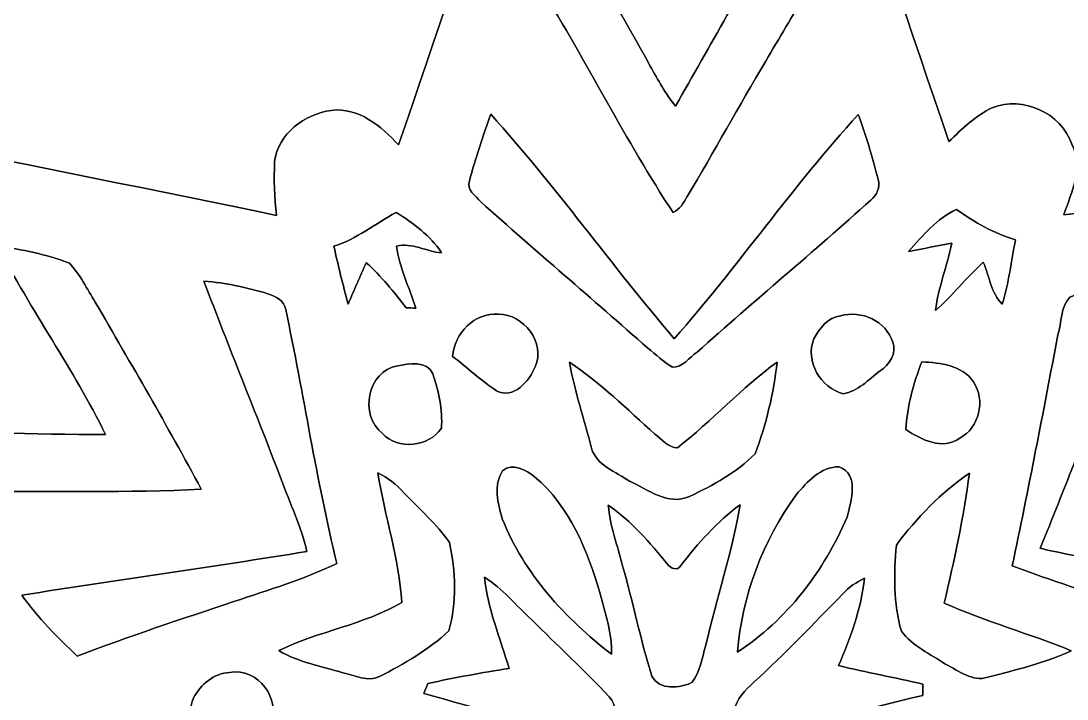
# Model space of a CAD drawing. Header units: centimetres. Extents: x -16.8 to 16.8, y -16.7 to 16.7.
# Drawn here: x -7.5 to 4.41, y 0.12 to 7.84 of the extents above; entities that cross this region are included whole.
import ezdxf

# ---------------------------------------------------------------- set-up
doc = ezdxf.new("R2010")
doc.units = ezdxf.units.CM
doc.header["$MEASUREMENT"] = 0
doc.layers.add('Layer 1', color=7, linetype='Continuous')

msp = doc.modelspace()

# ---------------------------------------------------------------- linework, layer by layer
at = {"layer": 'Layer 1', "color": 7}
for points, knots in [([(-16.77458, 16.66875), (-16.77458, 16.66875), (16.77458, 16.66875), (16.77458, 16.66875), (16.77458, 16.66875), (16.77458, 16.66875), (16.77458, -16.66875), (16.77458, -16.66875), (16.77458, -16.66875), (16.77458, -16.66875), (0.00494, -16.66875), (0.00494, -16.66875), (0.00494, -16.66875), (0.45332, -15.4686), (0.81139, -14.23635), (1.24672, -13.03126), (1.24672, -13.03126), (1.85067, -11.21092), (2.47015, -9.39588), (3.09457, -7.58261), (3.09457, -7.58261), (3.31258, -7.73007), (3.49991, -7.9816), (3.79201, -7.94949), (3.79201, -7.94949), (4.12468, -7.97772), (4.42807, -7.70537), (4.49933, -7.39175), (4.49933, -7.39175), (4.53072, -7.20055), (4.49968, -7.00793), (4.46934, -6.81919), (4.46934, -6.81919), (7.28557, -7.36529), (10.09297, -7.95302), (12.90814, -8.50371), (12.90814, -8.50371), (13.25915, -8.56721), (13.60593, -8.66316), (13.964, -8.68221), (13.964, -8.68221), (13.89662, -8.57603), (13.82324, -8.47372), (13.74069, -8.37918), (13.74069, -8.37918), (11.7034, -6.05367), (9.65376, -3.73874), (7.62388, -1.40688), (7.62388, -1.40688), (7.85213, -1.36031), (8.08179, -1.29046), (8.26347, -1.13665), (8.26347, -1.13665), (8.55874, -0.85584), (8.53828, -0.32914), (8.21302, -0.07761), (8.21302, -0.07761), (8.04192, 0.11148), (7.77699, 0.09948), (7.54662, 0.13758), (7.54662, 0.13758), (8.32273, 1.06539), (9.14435, 1.95474), (9.9374, 2.86844), (9.9374, 2.86844), (11.12273, 4.21146), (12.30947, 5.55343), (13.48422, 6.90633), (13.48422, 6.90633), (13.65603, 7.10177), (13.84371, 7.29121), (13.95024, 7.53286), (13.95024, 7.53286), (11.26384, 7.00087), (8.57991, 6.45478), (5.89351, 5.92279), (5.89351, 5.92279), (5.38586, 5.82507), (4.8828, 5.70054), (4.36986, 5.63174), (4.36986, 5.63174), (4.45982, 5.88962), (4.59211, 6.16691), (4.46193, 6.43678), (4.46193, 6.43678), (4.34022, 6.79556), (3.90454, 6.98641), (3.55671, 6.852), (3.55671, 6.852), (3.36832, 6.75746), (3.21134, 6.61353), (3.06352, 6.46642), (3.06352, 6.46642), (2.18475, 9.03287), (1.33209, 11.60851), (0.45438, 14.17532), (0.45438, 14.17532), (0.29069, 14.65686), (0.14993, 15.14792), (-0.06279, 15.61112), (-0.06279, 15.61112), (-0.32209, 15.01316), (-0.4953, 14.38346), (-0.71755, 13.77209), (-0.71755, 13.77209), (-1.53282, 11.32064), (-2.36538, 8.87483), (-3.19864, 6.42937), (-3.19864, 6.42937), (-3.40113, 6.63998), (-3.64913, 6.86012), (-3.96734, 6.82166), (-3.96734, 6.82166), (-4.26473, 6.78004), (-4.57482, 6.55285), (-4.60939, 6.23817), (-4.60939, 6.23817), (-4.62068, 6.03426), (-4.60869, 5.82965), (-4.58823, 5.62681), (-4.58823, 5.62681), (-7.35894, 6.20077), (-10.13742, 6.73664), (-12.90955, 7.30285), (-12.90955, 7.30285), (-13.30184, 7.38152), (-13.69201, 7.47254), (-14.08818, 7.53004), (-14.08818, 7.53004), (-13.97741, 7.35365), (-13.85006, 7.18749), (-13.71212, 7.03121), (-13.71212, 7.03121), (-12.3257, 5.4543), (-10.93682, 3.87985), (-9.55252, 2.30082), (-9.55252, 2.30082), (-8.9408, 1.58785), (-8.29451, 0.90241), (-7.71596, 0.16192), (-7.71596, 0.16192), (-7.8927, 0.14288), (-8.08143, 0.15381), (-8.23595, 0.04974), (-8.23595, 0.04974), (-8.64658, -0.20355), (-8.68363, -0.87912), (-8.2998, -1.17334), (-8.2998, -1.17334), (-8.12624, -1.30246), (-7.9054, -1.3021), (-7.70008, -1.32927), (-7.70008, -1.32927), (-7.91528, -1.62807), (-8.16998, -1.89477), (-8.41269, -2.17029), (-8.41269, -2.17029), (-9.99102, -3.97792), (-11.57323, -5.78238), (-13.16214, -7.58084), (-13.16214, -7.58084), (-13.47858, -7.94456), (-13.80384, -8.30121), (-14.0903, -8.68962), (-14.0903, -8.68962), (-13.50116, -8.62118), (-12.92472, -8.47796), (-12.34264, -8.36754), (-12.34264, -8.36754), (-9.75254, -7.86095), (-7.1688, -7.32084), (-4.57764, -6.8199), (-4.57764, -6.8199), (-4.60304, -7.02486), (-4.63162, -7.2323), (-4.61398, -7.43938), (-4.61398, -7.43938), (-4.53461, -7.77663), (-4.16101, -7.97736), (-3.83081, -7.95055), (-3.83081, -7.95055), (-3.58211, -7.91457), (-3.38984, -7.74206), (-3.19088, -7.60236), (-3.19088, -7.60236), (-2.17346, -10.62602), (-1.15076, -13.64756), (-0.12665, -16.66875), (-0.12665, -16.66875), (-0.12665, -16.66875), (-16.77458, -16.66875), (-16.77458, -16.66875), (-16.77458, -16.66875), (-16.77458, -16.66875), (-16.77458, 16.66875), (-16.77458, 16.66875)], [0, 0, 0, 0, 0.02, 0.02, 0.02, 0.02, 0.04, 0.04, 0.04, 0.04, 0.06, 0.06, 0.06, 0.06, 0.08, 0.08, 0.08, 0.08, 0.1, 0.1, 0.1, 0.1, 0.12, 0.12, 0.12, 0.12, 0.14, 0.14, 0.14, 0.14, 0.16, 0.16, 0.16, 0.16, 0.18, 0.18, 0.18, 0.18, 0.2, 0.2, 0.2, 0.2, 0.22, 0.22, 0.22, 0.22, 0.24, 0.24, 0.24, 0.24, 0.26, 0.26, 0.26, 0.26, 0.28, 0.28, 0.28, 0.28, 0.3, 0.3, 0.3, 0.3, 0.32, 0.32, 0.32, 0.32, 0.34, 0.34, 0.34, 0.34, 0.36, 0.36, 0.36, 0.36, 0.38, 0.38, 0.38, 0.38, 0.4, 0.4, 0.4, 0.4, 0.42, 0.42, 0.42, 0.42, 0.44, 0.44, 0.44, 0.44, 0.46, 0.46, 0.46, 0.46, 0.48, 0.48, 0.48, 0.48, 0.5, 0.5, 0.5, 0.5, 0.52, 0.52, 0.52, 0.52, 0.54, 0.54, 0.54, 0.54, 0.56, 0.56, 0.56, 0.56, 0.58, 0.58, 0.58, 0.58, 0.6, 0.6, 0.6, 0.6, 0.62, 0.62, 0.62, 0.62, 0.64, 0.64, 0.64, 0.64, 0.66, 0.66, 0.66, 0.66, 0.68, 0.68, 0.68, 0.68, 0.7, 0.7, 0.7, 0.7, 0.72, 0.72, 0.72, 0.72, 0.74, 0.74, 0.74, 0.74, 0.76, 0.76, 0.76, 0.76, 0.78, 0.78, 0.78, 0.78, 0.8, 0.8, 0.8, 0.8, 0.82, 0.82, 0.82, 0.82, 0.84, 0.84, 0.84, 0.84, 0.86, 0.86, 0.86, 0.86, 0.88, 0.88, 0.88, 0.88, 0.9, 0.9, 0.9, 0.9, 0.92, 0.92, 0.92, 0.92, 0.94, 0.94, 0.94, 0.94, 0.96, 0.96, 0.96, 0.96, 1, 1, 1, 1]), ([(-1.34514, 8.94045), (-1.30669, 8.93974), (-1.26788, 8.93868), (-1.22873, 8.93762), (-1.22873, 8.93762), (-0.95497, 8.38659), (-0.62548, 7.86589), (-0.33443, 7.32437), (-0.33443, 7.32437), (-0.2473, 7.16739), (-0.16016, 7.00899), (-0.04727, 6.86823), (-0.04727, 6.86823), (0.34043, 7.55897), (0.73801, 8.24442), (1.11478, 8.94115), (1.11478, 8.94115), (1.13912, 8.9408), (1.1871, 8.94009), (1.21144, 8.93974), (1.21144, 8.93974), (1.29187, 8.68715), (1.4097, 8.4395), (1.41817, 8.16963), (1.41817, 8.16963), (1.29928, 7.89305), (1.12642, 7.64399), (0.97931, 7.38187), (0.97931, 7.38187), (0.67486, 6.87211), (0.38911, 6.35106), (0.08643, 5.83953), (0.08643, 5.83953), (0.0448, 5.77039), (0.00106, 5.69419), (-0.07479, 5.6575), (-0.07479, 5.6575), (-0.61595, 6.48088), (-1.0541, 7.36812), (-1.57551, 8.20491), (-1.57551, 8.20491), (-1.48731, 8.44621), (-1.40723, 8.69068), (-1.34514, 8.94045)], [0, 0, 0, 0, 0.08333333, 0.08333333, 0.08333333, 0.08333333, 0.16666667, 0.16666667, 0.16666667, 0.16666667, 0.25, 0.25, 0.25, 0.25, 0.33333333, 0.33333333, 0.33333333, 0.33333333, 0.41666667, 0.41666667, 0.41666667, 0.41666667, 0.5, 0.5, 0.5, 0.5, 0.58333333, 0.58333333, 0.58333333, 0.58333333, 0.66666667, 0.66666667, 0.66666667, 0.66666667, 0.75, 0.75, 0.75, 0.75, 0.83333333, 0.83333333, 0.83333333, 0.83333333, 1, 1, 1, 1]), ([(-2.15018, 6.77686), (-1.41393, 5.95948), (-0.77505, 5.05989), (-0.06209, 4.2224), (-0.06209, 4.2224), (0.66358, 5.04966), (1.29011, 5.95983), (2.032, 6.77369), (2.032, 6.77369), (2.12372, 6.53344), (2.19322, 6.28438), (2.25707, 6.03532), (2.25707, 6.03532), (2.28776, 5.94607), (2.24084, 5.85788), (2.17311, 5.80073), (2.17311, 5.80073), (1.52506, 5.21229), (0.84843, 4.65596), (0.19826, 4.06964), (0.19826, 4.06964), (0.1076, 4.01426), (0.03493, 3.89326), (-0.0822, 3.90137), (-0.0822, 3.90137), (-0.18591, 3.95887), (-0.27164, 4.04354), (-0.36371, 4.11586), (-0.36371, 4.11586), (-0.99201, 4.67677), (-1.63795, 5.21794), (-2.26378, 5.78167), (-2.26378, 5.78167), (-2.32234, 5.84764), (-2.4324, 5.91714), (-2.39113, 6.01909), (-2.39113, 6.01909), (-2.32728, 6.27627), (-2.23767, 6.52674), (-2.15018, 6.77686)], [0, 0, 0, 0, 0.09090909, 0.09090909, 0.09090909, 0.09090909, 0.18181818, 0.18181818, 0.18181818, 0.18181818, 0.27272727, 0.27272727, 0.27272727, 0.27272727, 0.36363636, 0.36363636, 0.36363636, 0.36363636, 0.45454545, 0.45454545, 0.45454545, 0.45454545, 0.54545455, 0.54545455, 0.54545455, 0.54545455, 0.63636364, 0.63636364, 0.63636364, 0.63636364, 0.72727273, 0.72727273, 0.72727273, 0.72727273, 0.81818182, 0.81818182, 0.81818182, 0.81818182, 1, 1, 1, 1]), ([(-3.93559, 5.27685), (-3.67348, 5.35552), (-3.46463, 5.53473), (-3.22686, 5.66067), (-3.22686, 5.66067), (-3.03071, 5.53932), (-2.83951, 5.39574), (-2.70898, 5.20171), (-2.70898, 5.20171), (-2.88078, 5.21229), (-3.05012, 5.32201), (-3.22121, 5.27544), (-3.22121, 5.27544), (-3.18911, 5.02991), (-3.07693, 4.80554), (-3.0032, 4.57129), (-3.0032, 4.57129), (-3.03071, 4.57271), (-3.08575, 4.57482), (-3.11326, 4.57623), (-3.11326, 4.57623), (-3.25438, 4.75509), (-3.39584, 4.93607), (-3.56729, 5.08776), (-3.56729, 5.08776), (-3.63749, 4.93183), (-3.70523, 4.7752), (-3.77331, 4.61821), (-3.77331, 4.61821), (-3.83223, 4.83694), (-3.8862, 5.05636), (-3.93559, 5.27685)], [0, 0, 0, 0, 0.11111111, 0.11111111, 0.11111111, 0.11111111, 0.22222222, 0.22222222, 0.22222222, 0.22222222, 0.33333333, 0.33333333, 0.33333333, 0.33333333, 0.44444444, 0.44444444, 0.44444444, 0.44444444, 0.55555556, 0.55555556, 0.55555556, 0.55555556, 0.66666667, 0.66666667, 0.66666667, 0.66666667, 0.77777778, 0.77777778, 0.77777778, 0.77777778, 1, 1, 1, 1]), ([(2.60244, 5.21723), (2.76613, 5.39186), (2.92664, 5.59435), (3.14995, 5.69348), (3.14995, 5.69348), (3.35633, 5.54637), (3.57681, 5.42078), (3.82199, 5.34917), (3.82199, 5.34917), (3.76908, 5.10611), (3.74685, 4.85528), (3.67101, 4.61751), (3.67101, 4.61751), (3.54118, 4.74098), (3.52496, 4.9343), (3.4544, 5.09235), (3.4544, 5.09235), (3.26002, 4.92266), (3.10586, 4.71205), (2.90936, 4.54448), (2.90936, 4.54448), (2.94322, 4.80624), (3.04341, 5.05319), (3.09739, 5.31072), (3.09739, 5.31072), (2.93264, 5.27861), (2.76719, 5.24686), (2.60244, 5.21723)], [0, 0, 0, 0, 0.125, 0.125, 0.125, 0.125, 0.25, 0.25, 0.25, 0.25, 0.375, 0.375, 0.375, 0.375, 0.5, 0.5, 0.5, 0.5, 0.625, 0.625, 0.625, 0.625, 0.75, 0.75, 0.75, 0.75, 1, 1, 1, 1]), ([(-7.76252, 5.27897), (-7.48524, 5.24051), (-7.20901, 5.18125), (-6.94549, 5.08459), (-6.94549, 5.08459), (-6.82484, 4.953), (-6.74264, 4.79037), (-6.64986, 4.63832), (-6.64986, 4.63832), (-6.24134, 3.93312), (-5.82895, 3.22968), (-5.44442, 2.51107), (-5.44442, 2.51107), (-6.2805, 2.46592), (-7.11835, 2.49484), (-7.95549, 2.4825), (-7.95549, 2.4825), (-8.13506, 2.50225), (-8.35695, 2.43346), (-8.503, 2.57351), (-8.503, 2.57351), (-8.68645, 2.73932), (-8.83885, 2.93617), (-8.99442, 3.12737), (-8.99442, 3.12737), (-8.17492, 3.18876), (-7.35365, 3.12737), (-6.5338, 3.13408), (-6.5338, 3.13408), (-6.89822, 3.87385), (-7.38188, 4.54836), (-7.76252, 5.27897)], [0, 0, 0, 0, 0.11111111, 0.11111111, 0.11111111, 0.11111111, 0.22222222, 0.22222222, 0.22222222, 0.22222222, 0.33333333, 0.33333333, 0.33333333, 0.33333333, 0.44444444, 0.44444444, 0.44444444, 0.44444444, 0.55555556, 0.55555556, 0.55555556, 0.55555556, 0.66666667, 0.66666667, 0.66666667, 0.66666667, 0.77777778, 0.77777778, 0.77777778, 0.77777778, 1, 1, 1, 1]), ([(4.43794, 4.69759), (4.71417, 4.78931), (5.00062, 4.85175), (5.2892, 4.89409), (5.2892, 4.89409), (5.19747, 4.55224), (5.04402, 4.23157), (4.91737, 3.90208), (4.91737, 3.90208), (4.64502, 3.21451), (4.38115, 2.52377), (4.1021, 1.83903), (4.1021, 1.83903), (5.18089, 1.58044), (6.30202, 1.54164), (7.37835, 1.27282), (7.37835, 1.27282), (7.20831, 1.08726), (7.03897, 0.90064), (6.85377, 0.7299), (6.85377, 0.7299), (6.74511, 0.61348), (6.56625, 0.67698), (6.43467, 0.71649), (6.43467, 0.71649), (5.56048, 1.04951), (4.66231, 1.31586), (3.78425, 1.63795), (3.78425, 1.63795), (3.96734, 2.51178), (4.13808, 3.38808), (4.30177, 4.26579), (4.30177, 4.26579), (4.34869, 4.40549), (4.33035, 4.5847), (4.43794, 4.69759)], [0, 0, 0, 0, 0.1, 0.1, 0.1, 0.1, 0.2, 0.2, 0.2, 0.2, 0.3, 0.3, 0.3, 0.3, 0.4, 0.4, 0.4, 0.4, 0.5, 0.5, 0.5, 0.5, 0.6, 0.6, 0.6, 0.6, 0.7, 0.7, 0.7, 0.7, 0.8, 0.8, 0.8, 0.8, 1, 1, 1, 1]), ([(-5.41373, 4.87927), (-5.16678, 4.85704), (-4.9216, 4.80836), (-4.68524, 4.73357), (-4.68524, 4.73357), (-4.59705, 4.70641), (-4.49862, 4.65631), (-4.4831, 4.55471), (-4.4831, 4.55471), (-4.27884, 3.5941), (-4.13456, 2.62008), (-3.90243, 1.66582), (-3.90243, 1.66582), (-4.27743, 1.48202), (-4.6796, 1.36737), (-5.07294, 1.23155), (-5.07294, 1.23155), (-5.67055, 1.03505), (-6.2671, 0.83538), (-6.85588, 0.61242), (-6.85588, 0.61242), (-7.08378, 0.82585), (-7.30462, 1.04916), (-7.48489, 1.30563), (-7.48489, 1.30563), (-6.40503, 1.47567), (-5.32236, 1.62736), (-4.24321, 1.80199), (-4.24321, 1.80199), (-4.30636, 2.08739), (-4.43618, 2.35126), (-4.53637, 2.62467), (-4.53637, 2.62467), (-4.82071, 3.37926), (-5.13186, 4.12362), (-5.41373, 4.87927)], [0, 0, 0, 0, 0.1, 0.1, 0.1, 0.1, 0.2, 0.2, 0.2, 0.2, 0.3, 0.3, 0.3, 0.3, 0.4, 0.4, 0.4, 0.4, 0.5, 0.5, 0.5, 0.5, 0.6, 0.6, 0.6, 0.6, 0.7, 0.7, 0.7, 0.7, 0.8, 0.8, 0.8, 0.8, 1, 1, 1, 1]), ([(-2.58516, 4.02237), (-2.56152, 4.28449), (-2.33609, 4.52402), (-2.06199, 4.50144), (-2.06199, 4.50144), (-1.77729, 4.50674), (-1.52083, 4.17759), (-1.64536, 3.90419), (-1.64536, 3.90419), (-1.70533, 3.74509), (-1.89794, 3.52531), (-2.08386, 3.63149), (-2.08386, 3.63149), (-2.26166, 3.74685), (-2.41618, 3.89467), (-2.58516, 4.02237)], [0, 0, 0, 0, 0.2, 0.2, 0.2, 0.2, 0.4, 0.4, 0.4, 0.4, 0.6, 0.6, 0.6, 0.6, 1, 1, 1, 1]), ([(1.83127, 4.48345), (2.06798, 4.55189), (2.34844, 4.42348), (2.42429, 4.18465), (2.42429, 4.18465), (2.47615, 4.05871), (2.38407, 3.92359), (2.28, 3.85763), (2.28, 3.85763), (2.15089, 3.76096), (2.02459, 3.62091), (1.85914, 3.59692), (1.85914, 3.59692), (1.60796, 3.66254), (1.41852, 3.97157), (1.52753, 4.22063), (1.52753, 4.22063), (1.5875, 4.34128), (1.68804, 4.46758), (1.83127, 4.48345)], [0, 0, 0, 0, 0.16666667, 0.16666667, 0.16666667, 0.16666667, 0.33333333, 0.33333333, 0.33333333, 0.33333333, 0.5, 0.5, 0.5, 0.5, 0.66666667, 0.66666667, 0.66666667, 0.66666667, 1, 1, 1, 1]), ([(-3.21239, 3.91548), (-3.08963, 3.93735), (-2.87338, 3.97792), (-2.80988, 3.82446), (-2.80988, 3.82446), (-2.74108, 3.62726), (-2.69628, 3.41383), (-2.7111, 3.20428), (-2.7111, 3.20428), (-2.85291, 2.99544), (-3.20746, 2.94852), (-3.38102, 3.14537), (-3.38102, 3.14537), (-3.65266, 3.35703), (-3.55353, 3.85022), (-3.21239, 3.91548)], [0, 0, 0, 0, 0.2, 0.2, 0.2, 0.2, 0.4, 0.4, 0.4, 0.4, 0.6, 0.6, 0.6, 0.6, 1, 1, 1, 1]), ([(-1.25554, 3.95534), (-0.89994, 3.72181), (-0.59972, 3.41842), (-0.28222, 3.13796), (-0.28222, 3.13796), (-0.20391, 3.07975), (-0.13264, 2.98344), (-0.02505, 2.98203), (-0.02505, 2.98203), (0.36548, 3.29177), (0.70697, 3.66113), (1.10808, 3.95817), (1.10808, 3.95817), (1.07068, 3.60186), (0.98354, 3.24838), (0.8569, 2.9143), (0.8569, 2.9143), (0.65123, 2.70051), (0.37782, 2.55658), (0.11148, 2.42782), (0.11148, 2.42782), (-0.13194, 2.32022), (-0.36019, 2.50472), (-0.57079, 2.60385), (-0.57079, 2.60385), (-0.7239, 2.70863), (-0.94686, 2.77918), (-1.0033, 2.97744), (-1.0033, 2.97744), (-1.08761, 3.30341), (-1.19204, 3.62444), (-1.25554, 3.95534)], [0, 0, 0, 0, 0.11111111, 0.11111111, 0.11111111, 0.11111111, 0.22222222, 0.22222222, 0.22222222, 0.22222222, 0.33333333, 0.33333333, 0.33333333, 0.33333333, 0.44444444, 0.44444444, 0.44444444, 0.44444444, 0.55555556, 0.55555556, 0.55555556, 0.55555556, 0.66666667, 0.66666667, 0.66666667, 0.66666667, 0.77777778, 0.77777778, 0.77777778, 0.77777778, 1, 1, 1, 1]), ([(2.7559, 3.96028), (2.96686, 3.94864), (3.21134, 3.92289), (3.34398, 3.73204), (3.34398, 3.73204), (3.48086, 3.5239), (3.41101, 3.20816), (3.18558, 3.0928), (3.18558, 3.0928), (2.98697, 2.95063), (2.75167, 3.07411), (2.5714, 3.18946), (2.5714, 3.18946), (2.5908, 3.4544), (2.65748, 3.71404), (2.7559, 3.96028)], [0, 0, 0, 0, 0.2, 0.2, 0.2, 0.2, 0.4, 0.4, 0.4, 0.4, 0.6, 0.6, 0.6, 0.6, 1, 1, 1, 1]), ([(-2.01507, 2.72168), (-1.90218, 2.81552), (-1.74696, 2.72838), (-1.65135, 2.65148), (-1.65135, 2.65148), (-1.24919, 2.31493), (-1.0474, 1.81081), (-0.90523, 1.3208), (-0.90523, 1.3208), (-0.84843, 1.09538), (-0.76623, 0.86924), (-0.77505, 0.63288), (-0.77505, 0.63288), (-1.30316, 1.03787), (-1.76989, 1.55046), (-2.01965, 2.17487), (-2.01965, 2.17487), (-2.06763, 2.34879), (-2.12372, 2.55834), (-2.01507, 2.72168)], [0, 0, 0, 0, 0.16666667, 0.16666667, 0.16666667, 0.16666667, 0.33333333, 0.33333333, 0.33333333, 0.33333333, 0.5, 0.5, 0.5, 0.5, 0.66666667, 0.66666667, 0.66666667, 0.66666667, 1, 1, 1, 1]), ([(1.32609, 2.44792), (1.45027, 2.59468), (1.60514, 2.76648), (1.81257, 2.76613), (1.81257, 2.76613), (2.04682, 2.68464), (1.95192, 2.37843), (1.90394, 2.19146), (1.90394, 2.19146), (1.6443, 1.57868), (1.21532, 1.02306), (0.65617, 0.65617), (0.65617, 0.65617), (0.71049, 1.29999), (0.94615, 1.92617), (1.32609, 2.44792)], [0, 0, 0, 0, 0.2, 0.2, 0.2, 0.2, 0.4, 0.4, 0.4, 0.4, 0.6, 0.6, 0.6, 0.6, 1, 1, 1, 1]), ([(-3.43429, 2.69558), (-3.31999, 2.64336), (-3.22086, 2.56469), (-3.13796, 2.47086), (-3.13796, 2.47086), (-2.96545, 2.28177), (-2.76366, 2.11737), (-2.62043, 1.90324), (-2.62043, 1.90324), (-2.54494, 1.57515), (-2.53718, 1.22273), (-2.62749, 0.89853), (-2.62749, 0.89853), (-2.85679, 0.68509), (-3.13514, 0.52035), (-3.41665, 0.381), (-3.41665, 0.381), (-3.55141, 0.31327), (-3.70064, 0.39405), (-3.83328, 0.42192), (-3.83328, 0.42192), (-4.07776, 0.49989), (-4.33952, 0.5394), (-4.56142, 0.67522), (-4.56142, 0.67522), (-4.11092, 0.89641), (-3.59692, 0.96696), (-3.16301, 1.22237), (-3.16301, 1.22237), (-3.19652, 1.72085), (-3.35315, 2.2031), (-3.43429, 2.69558)], [0, 0, 0, 0, 0.11111111, 0.11111111, 0.11111111, 0.11111111, 0.22222222, 0.22222222, 0.22222222, 0.22222222, 0.33333333, 0.33333333, 0.33333333, 0.33333333, 0.44444444, 0.44444444, 0.44444444, 0.44444444, 0.55555556, 0.55555556, 0.55555556, 0.55555556, 0.66666667, 0.66666667, 0.66666667, 0.66666667, 0.77777778, 0.77777778, 0.77777778, 0.77777778, 1, 1, 1, 1]), ([(2.46662, 1.87537), (2.69699, 2.18475), (2.97462, 2.47403), (3.29565, 2.6924), (3.29565, 2.6924), (3.23462, 2.19393), (3.12244, 1.70321), (3.0099, 1.21426), (3.0099, 1.21426), (3.48015, 1.00401), (3.97933, 0.86889), (4.45523, 0.67275), (4.45523, 0.67275), (4.15361, 0.53164), (3.82552, 0.45755), (3.50555, 0.37112), (3.50555, 0.37112), (3.33057, 0.31679), (3.17394, 0.44521), (3.02613, 0.51929), (3.02613, 0.51929), (2.85468, 0.63641), (2.64936, 0.72566), (2.52201, 0.89464), (2.52201, 0.89464), (2.43029, 1.21003), (2.43487, 1.55187), (2.46662, 1.87537)], [0, 0, 0, 0, 0.125, 0.125, 0.125, 0.125, 0.25, 0.25, 0.25, 0.25, 0.375, 0.375, 0.375, 0.375, 0.5, 0.5, 0.5, 0.5, 0.625, 0.625, 0.625, 0.625, 0.75, 0.75, 0.75, 0.75, 1, 1, 1, 1]), ([(-0.81245, 2.32939), (-0.54998, 2.14665), (-0.33831, 1.90571), (-0.1397, 1.6577), (-0.1397, 1.6577), (-0.10442, 1.61114), (-0.02046, 1.57409), (0.01235, 1.64359), (0.01235, 1.64359), (0.2092, 1.89936), (0.42721, 2.14066), (0.68721, 2.33398), (0.68721, 2.33398), (0.59514, 1.78964), (0.41945, 1.264), (0.29492, 0.72672), (0.29492, 0.72672), (0.25118, 0.58808), (0.23248, 0.43392), (0.14358, 0.31503), (0.14358, 0.31503), (-0.00035, 0.24306), (-0.22966, 0.22119), (-0.31679, 0.38418), (-0.31679, 0.38418), (-0.44556, 0.79798), (-0.53058, 1.22414), (-0.65088, 1.64042), (-0.65088, 1.64042), (-0.70732, 1.86972), (-0.7941, 2.09268), (-0.81245, 2.32939)], [0, 0, 0, 0, 0.11111111, 0.11111111, 0.11111111, 0.11111111, 0.22222222, 0.22222222, 0.22222222, 0.22222222, 0.33333333, 0.33333333, 0.33333333, 0.33333333, 0.44444444, 0.44444444, 0.44444444, 0.44444444, 0.55555556, 0.55555556, 0.55555556, 0.55555556, 0.66666667, 0.66666667, 0.66666667, 0.66666667, 0.77777778, 0.77777778, 0.77777778, 0.77777778, 1, 1, 1, 1]), ([(-2.22074, 1.50848), (-2.01577, 1.38148), (-1.86549, 1.18816), (-1.68663, 1.02976), (-1.68663, 1.02976), (-1.39488, 0.73343), (-1.08479, 0.45438), (-0.80363, 0.14817), (-0.80363, 0.14817), (-0.6096, -0.03916), (-0.88547, -0.3997), (-1.12254, -0.31221), (-1.12254, -0.31221), (-1.71591, -0.13441), (-2.31669, 0.01729), (-2.91218, 0.18733), (-2.91218, 0.18733), (-2.89736, 0.22507), (-2.88255, 0.26247), (-2.86773, 0.29951), (-2.86773, 0.29951), (-2.56152, 0.36936), (-2.25143, 0.42086), (-1.94169, 0.47272), (-1.94169, 0.47272), (-2.04153, 0.81633), (-2.18511, 1.14864), (-2.22074, 1.50848)], [0, 0, 0, 0, 0.125, 0.125, 0.125, 0.125, 0.25, 0.25, 0.25, 0.25, 0.375, 0.375, 0.375, 0.375, 0.5, 0.5, 0.5, 0.5, 0.625, 0.625, 0.625, 0.625, 0.75, 0.75, 0.75, 0.75, 1, 1, 1, 1]), ([(1.85561, 1.32045), (1.92334, 1.39876), (2.01189, 1.45309), (2.10432, 1.49754), (2.10432, 1.49754), (2.06199, 1.15217), (1.94592, 0.82127), (1.80622, 0.50412), (1.80622, 0.50412), (2.12443, 0.4258), (2.44792, 0.36971), (2.76719, 0.29316), (2.76719, 0.29316), (2.76719, 0.25047), (2.76754, 0.20743), (2.76754, 0.16404), (2.76754, 0.16404), (2.11384, 0.01588), (1.47179, -0.17851), (0.82444, -0.35172), (0.82444, -0.35172), (0.75494, -0.24271), (0.64029, -0.15064), (0.61913, -0.01764), (0.61913, -0.01764), (0.63676, 0.12241), (0.75001, 0.22543), (0.84667, 0.31785), (0.84667, 0.31785), (1.19768, 0.63676), (1.52435, 0.98108), (1.85561, 1.32045)], [0, 0, 0, 0, 0.11111111, 0.11111111, 0.11111111, 0.11111111, 0.22222222, 0.22222222, 0.22222222, 0.22222222, 0.33333333, 0.33333333, 0.33333333, 0.33333333, 0.44444444, 0.44444444, 0.44444444, 0.44444444, 0.55555556, 0.55555556, 0.55555556, 0.55555556, 0.66666667, 0.66666667, 0.66666667, 0.66666667, 0.77777778, 0.77777778, 0.77777778, 0.77777778, 1, 1, 1, 1]), ([(-5.12128, 0.42616), (-4.79919, 0.4826), (-4.52296, 0.12065), (-4.66619, -0.16792), (-4.66619, -0.16792), (-4.81224, -0.32561), (-5.04402, -0.3743), (-5.24369, -0.43074), (-5.24369, -0.43074), (-5.49804, -0.41487), (-5.62575, -0.07902), (-5.53403, 0.13617), (-5.53403, 0.13617), (-5.44795, 0.2861), (-5.30225, 0.4191), (-5.12128, 0.42616)], [0, 0, 0, 0, 0.2, 0.2, 0.2, 0.2, 0.4, 0.4, 0.4, 0.4, 0.6, 0.6, 0.6, 0.6, 1, 1, 1, 1])]:
    msp.add_open_spline(points, degree=3, knots=knots, dxfattribs=at)
at = {"layer": 'Layer 1', "color": 253}
for points, knots in [([(-0.06279, 15.61112), (0.14993, 15.14792), (0.29069, 14.65686), (0.45438, 14.17532), (0.45438, 14.17532), (1.33209, 11.60851), (2.18475, 9.03287), (3.06352, 6.46642), (3.06352, 6.46642), (3.21134, 6.61353), (3.36832, 6.75746), (3.55671, 6.852), (3.55671, 6.852), (3.90454, 6.98641), (4.34022, 6.79556), (4.46193, 6.43678), (4.46193, 6.43678), (4.59211, 6.16691), (4.45982, 5.88962), (4.36986, 5.63174), (4.36986, 5.63174), (4.8828, 5.70054), (5.38586, 5.82507), (5.89351, 5.92279), (5.89351, 5.92279), (8.57991, 6.45478), (11.26384, 7.00087), (13.95024, 7.53286), (13.95024, 7.53286), (13.84371, 7.29121), (13.65603, 7.10177), (13.48422, 6.90633), (13.48422, 6.90633), (12.30947, 5.55343), (11.12273, 4.21146), (9.9374, 2.86844), (9.9374, 2.86844), (9.14435, 1.95474), (8.32273, 1.06539), (7.54662, 0.13758), (7.54662, 0.13758), (7.77699, 0.09948), (8.04192, 0.11148), (8.21302, -0.07761), (8.21302, -0.07761), (8.53828, -0.32914), (8.55874, -0.85584), (8.26347, -1.13665), (8.26347, -1.13665), (8.08179, -1.29046), (7.85213, -1.36031), (7.62388, -1.40688), (7.62388, -1.40688), (9.65376, -3.73874), (11.7034, -6.05367), (13.74069, -8.37918), (13.74069, -8.37918), (13.82324, -8.47372), (13.89662, -8.57603), (13.964, -8.68221), (13.964, -8.68221), (13.60593, -8.66316), (13.25915, -8.56721), (12.90814, -8.50371), (12.90814, -8.50371), (10.09297, -7.95302), (7.28557, -7.36529), (4.46934, -6.81919), (4.46934, -6.81919), (4.49968, -7.00793), (4.53072, -7.20055), (4.49933, -7.39175), (4.49933, -7.39175), (4.42807, -7.70537), (4.12468, -7.97772), (3.79201, -7.94949), (3.79201, -7.94949), (3.49991, -7.9816), (3.31258, -7.73007), (3.09457, -7.58261), (3.09457, -7.58261), (2.47015, -9.39588), (1.85067, -11.21092), (1.24672, -13.03126), (1.24672, -13.03126), (0.81139, -14.23635), (0.45332, -15.4686), (0.00494, -16.66875), (0.00494, -16.66875), (0.00494, -16.66875), (-0.12665, -16.66875), (-0.12665, -16.66875), (-0.12665, -16.66875), (-1.15076, -13.64756), (-2.17346, -10.62602), (-3.19088, -7.60236), (-3.19088, -7.60236), (-3.38984, -7.74206), (-3.58211, -7.91457), (-3.83081, -7.95055), (-3.83081, -7.95055), (-4.16101, -7.97736), (-4.53461, -7.77663), (-4.61398, -7.43938), (-4.61398, -7.43938), (-4.63162, -7.2323), (-4.60304, -7.02486), (-4.57764, -6.8199), (-4.57764, -6.8199), (-7.1688, -7.32084), (-9.75254, -7.86095), (-12.34264, -8.36754), (-12.34264, -8.36754), (-12.92472, -8.47796), (-13.50116, -8.62118), (-14.0903, -8.68962), (-14.0903, -8.68962), (-13.80384, -8.30121), (-13.47858, -7.94456), (-13.16214, -7.58084), (-13.16214, -7.58084), (-11.57323, -5.78238), (-9.99102, -3.97792), (-8.41269, -2.17029), (-8.41269, -2.17029), (-8.16998, -1.89477), (-7.91528, -1.62807), (-7.70008, -1.32927), (-7.70008, -1.32927), (-7.9054, -1.3021), (-8.12624, -1.30246), (-8.2998, -1.17334), (-8.2998, -1.17334), (-8.68363, -0.87912), (-8.64658, -0.20355), (-8.23595, 0.04974), (-8.23595, 0.04974), (-8.08143, 0.15381), (-7.8927, 0.14288), (-7.71596, 0.16192), (-7.71596, 0.16192), (-8.29451, 0.90241), (-8.9408, 1.58785), (-9.55252, 2.30082), (-9.55252, 2.30082), (-10.93682, 3.87985), (-12.3257, 5.4543), (-13.71212, 7.03121), (-13.71212, 7.03121), (-13.85006, 7.18749), (-13.97741, 7.35365), (-14.08818, 7.53004), (-14.08818, 7.53004), (-13.69201, 7.47254), (-13.30184, 7.38152), (-12.90955, 7.30285), (-12.90955, 7.30285), (-10.13742, 6.73664), (-7.35894, 6.20077), (-4.58823, 5.62681), (-4.58823, 5.62681), (-4.60869, 5.82965), (-4.62068, 6.03426), (-4.60939, 6.23817), (-4.60939, 6.23817), (-4.57482, 6.55285), (-4.26473, 6.78004), (-3.96734, 6.82166), (-3.96734, 6.82166), (-3.64913, 6.86012), (-3.40113, 6.63998), (-3.19864, 6.42937), (-3.19864, 6.42937), (-2.36538, 8.87483), (-1.53282, 11.32064), (-0.71755, 13.77209), (-0.71755, 13.77209), (-0.4953, 14.38346), (-0.32209, 15.01316), (-0.06279, 15.61112), (-0.06279, 15.61112), (-0.06279, 15.61112), (-0.06279, 15.61112), (-0.06279, 15.61112)], [0, 0, 0, 0, 0.0212766, 0.0212766, 0.0212766, 0.0212766, 0.04255319, 0.04255319, 0.04255319, 0.04255319, 0.06382979, 0.06382979, 0.06382979, 0.06382979, 0.08510638, 0.08510638, 0.08510638, 0.08510638, 0.10638298, 0.10638298, 0.10638298, 0.10638298, 0.12765957, 0.12765957, 0.12765957, 0.12765957, 0.14893617, 0.14893617, 0.14893617, 0.14893617, 0.17021277, 0.17021277, 0.17021277, 0.17021277, 0.19148936, 0.19148936, 0.19148936, 0.19148936, 0.21276596, 0.21276596, 0.21276596, 0.21276596, 0.23404255, 0.23404255, 0.23404255, 0.23404255, 0.25531915, 0.25531915, 0.25531915, 0.25531915, 0.27659574, 0.27659574, 0.27659574, 0.27659574, 0.29787234, 0.29787234, 0.29787234, 0.29787234, 0.31914894, 0.31914894, 0.31914894, 0.31914894, 0.34042553, 0.34042553, 0.34042553, 0.34042553, 0.36170213, 0.36170213, 0.36170213, 0.36170213, 0.38297872, 0.38297872, 0.38297872, 0.38297872, 0.40425532, 0.40425532, 0.40425532, 0.40425532, 0.42553191, 0.42553191, 0.42553191, 0.42553191, 0.44680851, 0.44680851, 0.44680851, 0.44680851, 0.46808511, 0.46808511, 0.46808511, 0.46808511, 0.4893617, 0.4893617, 0.4893617, 0.4893617, 0.5106383, 0.5106383, 0.5106383, 0.5106383, 0.53191489, 0.53191489, 0.53191489, 0.53191489, 0.55319149, 0.55319149, 0.55319149, 0.55319149, 0.57446809, 0.57446809, 0.57446809, 0.57446809, 0.59574468, 0.59574468, 0.59574468, 0.59574468, 0.61702128, 0.61702128, 0.61702128, 0.61702128, 0.63829787, 0.63829787, 0.63829787, 0.63829787, 0.65957447, 0.65957447, 0.65957447, 0.65957447, 0.68085106, 0.68085106, 0.68085106, 0.68085106, 0.70212766, 0.70212766, 0.70212766, 0.70212766, 0.72340426, 0.72340426, 0.72340426, 0.72340426, 0.74468085, 0.74468085, 0.74468085, 0.74468085, 0.76595745, 0.76595745, 0.76595745, 0.76595745, 0.78723404, 0.78723404, 0.78723404, 0.78723404, 0.80851064, 0.80851064, 0.80851064, 0.80851064, 0.82978723, 0.82978723, 0.82978723, 0.82978723, 0.85106383, 0.85106383, 0.85106383, 0.85106383, 0.87234043, 0.87234043, 0.87234043, 0.87234043, 0.89361702, 0.89361702, 0.89361702, 0.89361702, 0.91489362, 0.91489362, 0.91489362, 0.91489362, 0.93617021, 0.93617021, 0.93617021, 0.93617021, 0.95744681, 0.95744681, 0.95744681, 0.95744681, 1, 1, 1, 1]), ([(-1.34514, 8.94045), (-1.40723, 8.69068), (-1.48731, 8.44621), (-1.57551, 8.20491), (-1.57551, 8.20491), (-1.0541, 7.36812), (-0.61595, 6.48088), (-0.07479, 5.6575), (-0.07479, 5.6575), (0.00106, 5.69419), (0.0448, 5.77039), (0.08643, 5.83953), (0.08643, 5.83953), (0.38911, 6.35106), (0.67486, 6.87211), (0.97931, 7.38187), (0.97931, 7.38187), (1.12642, 7.64399), (1.29928, 7.89305), (1.41817, 8.16963), (1.41817, 8.16963), (1.4097, 8.4395), (1.29187, 8.68715), (1.21144, 8.93974), (1.21144, 8.93974), (1.1871, 8.94009), (1.13912, 8.9408), (1.11478, 8.94115), (1.11478, 8.94115), (0.73801, 8.24442), (0.34043, 7.55897), (-0.04727, 6.86823), (-0.04727, 6.86823), (-0.16016, 7.00899), (-0.2473, 7.16739), (-0.33443, 7.32437), (-0.33443, 7.32437), (-0.62548, 7.86589), (-0.95497, 8.38659), (-1.22873, 8.93762), (-1.22873, 8.93762), (-1.26788, 8.93868), (-1.30669, 8.93974), (-1.34514, 8.94045), (-1.34514, 8.94045), (-1.34514, 8.94045), (-1.34514, 8.94045), (-1.34514, 8.94045)], [0, 0, 0, 0, 0.07692308, 0.07692308, 0.07692308, 0.07692308, 0.15384615, 0.15384615, 0.15384615, 0.15384615, 0.23076923, 0.23076923, 0.23076923, 0.23076923, 0.30769231, 0.30769231, 0.30769231, 0.30769231, 0.38461538, 0.38461538, 0.38461538, 0.38461538, 0.46153846, 0.46153846, 0.46153846, 0.46153846, 0.53846154, 0.53846154, 0.53846154, 0.53846154, 0.61538462, 0.61538462, 0.61538462, 0.61538462, 0.69230769, 0.69230769, 0.69230769, 0.69230769, 0.76923077, 0.76923077, 0.76923077, 0.76923077, 0.84615385, 0.84615385, 0.84615385, 0.84615385, 1, 1, 1, 1]), ([(-2.15018, 6.77686), (-2.23767, 6.52674), (-2.32728, 6.27627), (-2.39113, 6.01909), (-2.39113, 6.01909), (-2.4324, 5.91714), (-2.32234, 5.84764), (-2.26378, 5.78167), (-2.26378, 5.78167), (-1.63795, 5.21794), (-0.99201, 4.67677), (-0.36371, 4.11586), (-0.36371, 4.11586), (-0.27164, 4.04354), (-0.18591, 3.95887), (-0.0822, 3.90137), (-0.0822, 3.90137), (0.03493, 3.89326), (0.1076, 4.01426), (0.19826, 4.06964), (0.19826, 4.06964), (0.84843, 4.65596), (1.52506, 5.21229), (2.17311, 5.80073), (2.17311, 5.80073), (2.24084, 5.85788), (2.28776, 5.94607), (2.25707, 6.03532), (2.25707, 6.03532), (2.19322, 6.28438), (2.12372, 6.53344), (2.032, 6.77369), (2.032, 6.77369), (1.29011, 5.95983), (0.66358, 5.04966), (-0.06209, 4.2224), (-0.06209, 4.2224), (-0.77505, 5.05989), (-1.41393, 5.95948), (-2.15018, 6.77686), (-2.15018, 6.77686), (-2.15018, 6.77686), (-2.15018, 6.77686), (-2.15018, 6.77686)], [0, 0, 0, 0, 0.08333333, 0.08333333, 0.08333333, 0.08333333, 0.16666667, 0.16666667, 0.16666667, 0.16666667, 0.25, 0.25, 0.25, 0.25, 0.33333333, 0.33333333, 0.33333333, 0.33333333, 0.41666667, 0.41666667, 0.41666667, 0.41666667, 0.5, 0.5, 0.5, 0.5, 0.58333333, 0.58333333, 0.58333333, 0.58333333, 0.66666667, 0.66666667, 0.66666667, 0.66666667, 0.75, 0.75, 0.75, 0.75, 0.83333333, 0.83333333, 0.83333333, 0.83333333, 1, 1, 1, 1]), ([(-3.93559, 5.27685), (-3.8862, 5.05636), (-3.83223, 4.83694), (-3.77331, 4.61821), (-3.77331, 4.61821), (-3.70523, 4.7752), (-3.63749, 4.93183), (-3.56729, 5.08776), (-3.56729, 5.08776), (-3.39584, 4.93607), (-3.25438, 4.75509), (-3.11326, 4.57623), (-3.11326, 4.57623), (-3.08575, 4.57482), (-3.03071, 4.57271), (-3.0032, 4.57129), (-3.0032, 4.57129), (-3.07693, 4.80554), (-3.18911, 5.02991), (-3.22121, 5.27544), (-3.22121, 5.27544), (-3.05012, 5.32201), (-2.88078, 5.21229), (-2.70898, 5.20171), (-2.70898, 5.20171), (-2.83951, 5.39574), (-3.03071, 5.53932), (-3.22686, 5.66067), (-3.22686, 5.66067), (-3.46463, 5.53473), (-3.67348, 5.35552), (-3.93559, 5.27685), (-3.93559, 5.27685), (-3.93559, 5.27685), (-3.93559, 5.27685), (-3.93559, 5.27685)], [0, 0, 0, 0, 0.1, 0.1, 0.1, 0.1, 0.2, 0.2, 0.2, 0.2, 0.3, 0.3, 0.3, 0.3, 0.4, 0.4, 0.4, 0.4, 0.5, 0.5, 0.5, 0.5, 0.6, 0.6, 0.6, 0.6, 0.7, 0.7, 0.7, 0.7, 0.8, 0.8, 0.8, 0.8, 1, 1, 1, 1]), ([(2.60244, 5.21723), (2.76719, 5.24686), (2.93264, 5.27861), (3.09739, 5.31072), (3.09739, 5.31072), (3.04341, 5.05319), (2.94322, 4.80624), (2.90936, 4.54448), (2.90936, 4.54448), (3.10586, 4.71205), (3.26002, 4.92266), (3.4544, 5.09235), (3.4544, 5.09235), (3.52496, 4.9343), (3.54118, 4.74098), (3.67101, 4.61751), (3.67101, 4.61751), (3.74685, 4.85528), (3.76908, 5.10611), (3.82199, 5.34917), (3.82199, 5.34917), (3.57681, 5.42078), (3.35633, 5.54637), (3.14995, 5.69348), (3.14995, 5.69348), (2.92664, 5.59435), (2.76613, 5.39186), (2.60244, 5.21723), (2.60244, 5.21723), (2.60244, 5.21723), (2.60244, 5.21723), (2.60244, 5.21723)], [0, 0, 0, 0, 0.11111111, 0.11111111, 0.11111111, 0.11111111, 0.22222222, 0.22222222, 0.22222222, 0.22222222, 0.33333333, 0.33333333, 0.33333333, 0.33333333, 0.44444444, 0.44444444, 0.44444444, 0.44444444, 0.55555556, 0.55555556, 0.55555556, 0.55555556, 0.66666667, 0.66666667, 0.66666667, 0.66666667, 0.77777778, 0.77777778, 0.77777778, 0.77777778, 1, 1, 1, 1]), ([(-7.76252, 5.27897), (-7.38188, 4.54836), (-6.89822, 3.87385), (-6.5338, 3.13408), (-6.5338, 3.13408), (-7.35365, 3.12737), (-8.17492, 3.18876), (-8.99442, 3.12737), (-8.99442, 3.12737), (-8.83885, 2.93617), (-8.68645, 2.73932), (-8.503, 2.57351), (-8.503, 2.57351), (-8.35695, 2.43346), (-8.13506, 2.50225), (-7.95549, 2.4825), (-7.95549, 2.4825), (-7.11835, 2.49484), (-6.2805, 2.46592), (-5.44442, 2.51107), (-5.44442, 2.51107), (-5.82895, 3.22968), (-6.24134, 3.93312), (-6.64986, 4.63832), (-6.64986, 4.63832), (-6.74264, 4.79037), (-6.82484, 4.953), (-6.94549, 5.08459), (-6.94549, 5.08459), (-7.20901, 5.18125), (-7.48524, 5.24051), (-7.76252, 5.27897), (-7.76252, 5.27897), (-7.76252, 5.27897), (-7.76252, 5.27897), (-7.76252, 5.27897)], [0, 0, 0, 0, 0.1, 0.1, 0.1, 0.1, 0.2, 0.2, 0.2, 0.2, 0.3, 0.3, 0.3, 0.3, 0.4, 0.4, 0.4, 0.4, 0.5, 0.5, 0.5, 0.5, 0.6, 0.6, 0.6, 0.6, 0.7, 0.7, 0.7, 0.7, 0.8, 0.8, 0.8, 0.8, 1, 1, 1, 1]), ([(4.43794, 4.69759), (4.33035, 4.5847), (4.34869, 4.40549), (4.30177, 4.26579), (4.30177, 4.26579), (4.13808, 3.38808), (3.96734, 2.51178), (3.78425, 1.63795), (3.78425, 1.63795), (4.66231, 1.31586), (5.56048, 1.04951), (6.43467, 0.71649), (6.43467, 0.71649), (6.56625, 0.67698), (6.74511, 0.61348), (6.85377, 0.7299), (6.85377, 0.7299), (7.03897, 0.90064), (7.20831, 1.08726), (7.37835, 1.27282), (7.37835, 1.27282), (6.30202, 1.54164), (5.18089, 1.58044), (4.1021, 1.83903), (4.1021, 1.83903), (4.38115, 2.52377), (4.64502, 3.21451), (4.91737, 3.90208), (4.91737, 3.90208), (5.04402, 4.23157), (5.19747, 4.55224), (5.2892, 4.89409), (5.2892, 4.89409), (5.00062, 4.85175), (4.71417, 4.78931), (4.43794, 4.69759), (4.43794, 4.69759), (4.43794, 4.69759), (4.43794, 4.69759), (4.43794, 4.69759)], [0, 0, 0, 0, 0.09090909, 0.09090909, 0.09090909, 0.09090909, 0.18181818, 0.18181818, 0.18181818, 0.18181818, 0.27272727, 0.27272727, 0.27272727, 0.27272727, 0.36363636, 0.36363636, 0.36363636, 0.36363636, 0.45454545, 0.45454545, 0.45454545, 0.45454545, 0.54545455, 0.54545455, 0.54545455, 0.54545455, 0.63636364, 0.63636364, 0.63636364, 0.63636364, 0.72727273, 0.72727273, 0.72727273, 0.72727273, 0.81818182, 0.81818182, 0.81818182, 0.81818182, 1, 1, 1, 1]), ([(-5.41373, 4.87927), (-5.13186, 4.12362), (-4.82071, 3.37926), (-4.53637, 2.62467), (-4.53637, 2.62467), (-4.43618, 2.35126), (-4.30636, 2.08739), (-4.24321, 1.80199), (-4.24321, 1.80199), (-5.32236, 1.62736), (-6.40503, 1.47567), (-7.48489, 1.30563), (-7.48489, 1.30563), (-7.30462, 1.04916), (-7.08378, 0.82585), (-6.85588, 0.61242), (-6.85588, 0.61242), (-6.2671, 0.83538), (-5.67055, 1.03505), (-5.07294, 1.23155), (-5.07294, 1.23155), (-4.6796, 1.36737), (-4.27743, 1.48202), (-3.90243, 1.66582), (-3.90243, 1.66582), (-4.13456, 2.62008), (-4.27884, 3.5941), (-4.4831, 4.55471), (-4.4831, 4.55471), (-4.49862, 4.65631), (-4.59705, 4.70641), (-4.68524, 4.73357), (-4.68524, 4.73357), (-4.9216, 4.80836), (-5.16678, 4.85704), (-5.41373, 4.87927), (-5.41373, 4.87927), (-5.41373, 4.87927), (-5.41373, 4.87927), (-5.41373, 4.87927)], [0, 0, 0, 0, 0.09090909, 0.09090909, 0.09090909, 0.09090909, 0.18181818, 0.18181818, 0.18181818, 0.18181818, 0.27272727, 0.27272727, 0.27272727, 0.27272727, 0.36363636, 0.36363636, 0.36363636, 0.36363636, 0.45454545, 0.45454545, 0.45454545, 0.45454545, 0.54545455, 0.54545455, 0.54545455, 0.54545455, 0.63636364, 0.63636364, 0.63636364, 0.63636364, 0.72727273, 0.72727273, 0.72727273, 0.72727273, 0.81818182, 0.81818182, 0.81818182, 0.81818182, 1, 1, 1, 1]), ([(-2.58516, 4.02237), (-2.41618, 3.89467), (-2.26166, 3.74685), (-2.08386, 3.63149), (-2.08386, 3.63149), (-1.89794, 3.52531), (-1.70533, 3.74509), (-1.64536, 3.90419), (-1.64536, 3.90419), (-1.52083, 4.17759), (-1.77729, 4.50674), (-2.06199, 4.50144), (-2.06199, 4.50144), (-2.33609, 4.52402), (-2.56152, 4.28449), (-2.58516, 4.02237), (-2.58516, 4.02237), (-2.58516, 4.02237), (-2.58516, 4.02237), (-2.58516, 4.02237)], [0, 0, 0, 0, 0.16666667, 0.16666667, 0.16666667, 0.16666667, 0.33333333, 0.33333333, 0.33333333, 0.33333333, 0.5, 0.5, 0.5, 0.5, 0.66666667, 0.66666667, 0.66666667, 0.66666667, 1, 1, 1, 1]), ([(1.83127, 4.48345), (1.68804, 4.46758), (1.5875, 4.34128), (1.52753, 4.22063), (1.52753, 4.22063), (1.41852, 3.97157), (1.60796, 3.66254), (1.85914, 3.59692), (1.85914, 3.59692), (2.02459, 3.62091), (2.15089, 3.76096), (2.28, 3.85763), (2.28, 3.85763), (2.38407, 3.92359), (2.47615, 4.05871), (2.42429, 4.18465), (2.42429, 4.18465), (2.34844, 4.42348), (2.06798, 4.55189), (1.83127, 4.48345), (1.83127, 4.48345), (1.83127, 4.48345), (1.83127, 4.48345), (1.83127, 4.48345)], [0, 0, 0, 0, 0.14285714, 0.14285714, 0.14285714, 0.14285714, 0.28571429, 0.28571429, 0.28571429, 0.28571429, 0.42857143, 0.42857143, 0.42857143, 0.42857143, 0.57142857, 0.57142857, 0.57142857, 0.57142857, 0.71428571, 0.71428571, 0.71428571, 0.71428571, 1, 1, 1, 1]), ([(-3.21239, 3.91548), (-3.55353, 3.85022), (-3.65266, 3.35703), (-3.38102, 3.14537), (-3.38102, 3.14537), (-3.20746, 2.94852), (-2.85291, 2.99544), (-2.7111, 3.20428), (-2.7111, 3.20428), (-2.69628, 3.41383), (-2.74108, 3.62726), (-2.80988, 3.82446), (-2.80988, 3.82446), (-2.87338, 3.97792), (-3.08963, 3.93735), (-3.21239, 3.91548), (-3.21239, 3.91548), (-3.21239, 3.91548), (-3.21239, 3.91548), (-3.21239, 3.91548)], [0, 0, 0, 0, 0.16666667, 0.16666667, 0.16666667, 0.16666667, 0.33333333, 0.33333333, 0.33333333, 0.33333333, 0.5, 0.5, 0.5, 0.5, 0.66666667, 0.66666667, 0.66666667, 0.66666667, 1, 1, 1, 1]), ([(-1.25554, 3.95534), (-1.19204, 3.62444), (-1.08761, 3.30341), (-1.0033, 2.97744), (-1.0033, 2.97744), (-0.94686, 2.77918), (-0.7239, 2.70863), (-0.57079, 2.60385), (-0.57079, 2.60385), (-0.36019, 2.50472), (-0.13194, 2.32022), (0.11148, 2.42782), (0.11148, 2.42782), (0.37782, 2.55658), (0.65123, 2.70051), (0.8569, 2.9143), (0.8569, 2.9143), (0.98354, 3.24838), (1.07068, 3.60186), (1.10808, 3.95817), (1.10808, 3.95817), (0.70697, 3.66113), (0.36548, 3.29177), (-0.02505, 2.98203), (-0.02505, 2.98203), (-0.13264, 2.98344), (-0.20391, 3.07975), (-0.28222, 3.13796), (-0.28222, 3.13796), (-0.59972, 3.41842), (-0.89994, 3.72181), (-1.25554, 3.95534), (-1.25554, 3.95534), (-1.25554, 3.95534), (-1.25554, 3.95534), (-1.25554, 3.95534)], [0, 0, 0, 0, 0.1, 0.1, 0.1, 0.1, 0.2, 0.2, 0.2, 0.2, 0.3, 0.3, 0.3, 0.3, 0.4, 0.4, 0.4, 0.4, 0.5, 0.5, 0.5, 0.5, 0.6, 0.6, 0.6, 0.6, 0.7, 0.7, 0.7, 0.7, 0.8, 0.8, 0.8, 0.8, 1, 1, 1, 1]), ([(2.7559, 3.96028), (2.65748, 3.71404), (2.5908, 3.4544), (2.5714, 3.18946), (2.5714, 3.18946), (2.75167, 3.07411), (2.98697, 2.95063), (3.18558, 3.0928), (3.18558, 3.0928), (3.41101, 3.20816), (3.48086, 3.5239), (3.34398, 3.73204), (3.34398, 3.73204), (3.21134, 3.92289), (2.96686, 3.94864), (2.7559, 3.96028), (2.7559, 3.96028), (2.7559, 3.96028), (2.7559, 3.96028), (2.7559, 3.96028)], [0, 0, 0, 0, 0.16666667, 0.16666667, 0.16666667, 0.16666667, 0.33333333, 0.33333333, 0.33333333, 0.33333333, 0.5, 0.5, 0.5, 0.5, 0.66666667, 0.66666667, 0.66666667, 0.66666667, 1, 1, 1, 1]), ([(-2.01507, 2.72168), (-2.12372, 2.55834), (-2.06763, 2.34879), (-2.01965, 2.17487), (-2.01965, 2.17487), (-1.76989, 1.55046), (-1.30316, 1.03787), (-0.77505, 0.63288), (-0.77505, 0.63288), (-0.76623, 0.86924), (-0.84843, 1.09538), (-0.90523, 1.3208), (-0.90523, 1.3208), (-1.0474, 1.81081), (-1.24919, 2.31493), (-1.65135, 2.65148), (-1.65135, 2.65148), (-1.74696, 2.72838), (-1.90218, 2.81552), (-2.01507, 2.72168), (-2.01507, 2.72168), (-2.01507, 2.72168), (-2.01507, 2.72168), (-2.01507, 2.72168)], [0, 0, 0, 0, 0.14285714, 0.14285714, 0.14285714, 0.14285714, 0.28571429, 0.28571429, 0.28571429, 0.28571429, 0.42857143, 0.42857143, 0.42857143, 0.42857143, 0.57142857, 0.57142857, 0.57142857, 0.57142857, 0.71428571, 0.71428571, 0.71428571, 0.71428571, 1, 1, 1, 1]), ([(1.32609, 2.44792), (0.94615, 1.92617), (0.71049, 1.29999), (0.65617, 0.65617), (0.65617, 0.65617), (1.21532, 1.02306), (1.6443, 1.57868), (1.90394, 2.19146), (1.90394, 2.19146), (1.95192, 2.37843), (2.04682, 2.68464), (1.81257, 2.76613), (1.81257, 2.76613), (1.60514, 2.76648), (1.45027, 2.59468), (1.32609, 2.44792), (1.32609, 2.44792), (1.32609, 2.44792), (1.32609, 2.44792), (1.32609, 2.44792)], [0, 0, 0, 0, 0.16666667, 0.16666667, 0.16666667, 0.16666667, 0.33333333, 0.33333333, 0.33333333, 0.33333333, 0.5, 0.5, 0.5, 0.5, 0.66666667, 0.66666667, 0.66666667, 0.66666667, 1, 1, 1, 1]), ([(-3.43429, 2.69558), (-3.35315, 2.2031), (-3.19652, 1.72085), (-3.16301, 1.22237), (-3.16301, 1.22237), (-3.59692, 0.96696), (-4.11092, 0.89641), (-4.56142, 0.67522), (-4.56142, 0.67522), (-4.33952, 0.5394), (-4.07776, 0.49989), (-3.83328, 0.42192), (-3.83328, 0.42192), (-3.70064, 0.39405), (-3.55141, 0.31327), (-3.41665, 0.381), (-3.41665, 0.381), (-3.13514, 0.52035), (-2.85679, 0.68509), (-2.62749, 0.89853), (-2.62749, 0.89853), (-2.53718, 1.22273), (-2.54494, 1.57515), (-2.62043, 1.90324), (-2.62043, 1.90324), (-2.76366, 2.11737), (-2.96545, 2.28177), (-3.13796, 2.47086), (-3.13796, 2.47086), (-3.22086, 2.56469), (-3.31999, 2.64336), (-3.43429, 2.69558), (-3.43429, 2.69558), (-3.43429, 2.69558), (-3.43429, 2.69558), (-3.43429, 2.69558)], [0, 0, 0, 0, 0.1, 0.1, 0.1, 0.1, 0.2, 0.2, 0.2, 0.2, 0.3, 0.3, 0.3, 0.3, 0.4, 0.4, 0.4, 0.4, 0.5, 0.5, 0.5, 0.5, 0.6, 0.6, 0.6, 0.6, 0.7, 0.7, 0.7, 0.7, 0.8, 0.8, 0.8, 0.8, 1, 1, 1, 1]), ([(2.46662, 1.87537), (2.43487, 1.55187), (2.43029, 1.21003), (2.52201, 0.89464), (2.52201, 0.89464), (2.64936, 0.72566), (2.85468, 0.63641), (3.02613, 0.51929), (3.02613, 0.51929), (3.17394, 0.44521), (3.33057, 0.31679), (3.50555, 0.37112), (3.50555, 0.37112), (3.82552, 0.45755), (4.15361, 0.53164), (4.45523, 0.67275), (4.45523, 0.67275), (3.97933, 0.86889), (3.48015, 1.00401), (3.0099, 1.21426), (3.0099, 1.21426), (3.12244, 1.70321), (3.23462, 2.19393), (3.29565, 2.6924), (3.29565, 2.6924), (2.97462, 2.47403), (2.69699, 2.18475), (2.46662, 1.87537), (2.46662, 1.87537), (2.46662, 1.87537), (2.46662, 1.87537), (2.46662, 1.87537)], [0, 0, 0, 0, 0.11111111, 0.11111111, 0.11111111, 0.11111111, 0.22222222, 0.22222222, 0.22222222, 0.22222222, 0.33333333, 0.33333333, 0.33333333, 0.33333333, 0.44444444, 0.44444444, 0.44444444, 0.44444444, 0.55555556, 0.55555556, 0.55555556, 0.55555556, 0.66666667, 0.66666667, 0.66666667, 0.66666667, 0.77777778, 0.77777778, 0.77777778, 0.77777778, 1, 1, 1, 1]), ([(-0.81245, 2.32939), (-0.7941, 2.09268), (-0.70732, 1.86972), (-0.65088, 1.64042), (-0.65088, 1.64042), (-0.53058, 1.22414), (-0.44556, 0.79798), (-0.31679, 0.38418), (-0.31679, 0.38418), (-0.22966, 0.22119), (-0.00035, 0.24306), (0.14358, 0.31503), (0.14358, 0.31503), (0.23248, 0.43392), (0.25118, 0.58808), (0.29492, 0.72672), (0.29492, 0.72672), (0.41945, 1.264), (0.59514, 1.78964), (0.68721, 2.33398), (0.68721, 2.33398), (0.42721, 2.14066), (0.2092, 1.89936), (0.01235, 1.64359), (0.01235, 1.64359), (-0.02046, 1.57409), (-0.10442, 1.61114), (-0.1397, 1.6577), (-0.1397, 1.6577), (-0.33831, 1.90571), (-0.54998, 2.14665), (-0.81245, 2.32939), (-0.81245, 2.32939), (-0.81245, 2.32939), (-0.81245, 2.32939), (-0.81245, 2.32939)], [0, 0, 0, 0, 0.1, 0.1, 0.1, 0.1, 0.2, 0.2, 0.2, 0.2, 0.3, 0.3, 0.3, 0.3, 0.4, 0.4, 0.4, 0.4, 0.5, 0.5, 0.5, 0.5, 0.6, 0.6, 0.6, 0.6, 0.7, 0.7, 0.7, 0.7, 0.8, 0.8, 0.8, 0.8, 1, 1, 1, 1]), ([(-2.22074, 1.50848), (-2.18511, 1.14864), (-2.04153, 0.81633), (-1.94169, 0.47272), (-1.94169, 0.47272), (-2.25143, 0.42086), (-2.56152, 0.36936), (-2.86773, 0.29951), (-2.86773, 0.29951), (-2.88255, 0.26247), (-2.89736, 0.22507), (-2.91218, 0.18733), (-2.91218, 0.18733), (-2.31669, 0.01729), (-1.71591, -0.13441), (-1.12254, -0.31221), (-1.12254, -0.31221), (-0.88547, -0.3997), (-0.6096, -0.03916), (-0.80363, 0.14817), (-0.80363, 0.14817), (-1.08479, 0.45438), (-1.39488, 0.73343), (-1.68663, 1.02976), (-1.68663, 1.02976), (-1.86549, 1.18816), (-2.01577, 1.38148), (-2.22074, 1.50848), (-2.22074, 1.50848), (-2.22074, 1.50848), (-2.22074, 1.50848), (-2.22074, 1.50848)], [0, 0, 0, 0, 0.11111111, 0.11111111, 0.11111111, 0.11111111, 0.22222222, 0.22222222, 0.22222222, 0.22222222, 0.33333333, 0.33333333, 0.33333333, 0.33333333, 0.44444444, 0.44444444, 0.44444444, 0.44444444, 0.55555556, 0.55555556, 0.55555556, 0.55555556, 0.66666667, 0.66666667, 0.66666667, 0.66666667, 0.77777778, 0.77777778, 0.77777778, 0.77777778, 1, 1, 1, 1]), ([(1.85561, 1.32045), (1.52435, 0.98108), (1.19768, 0.63676), (0.84667, 0.31785), (0.84667, 0.31785), (0.75001, 0.22543), (0.63676, 0.12241), (0.61913, -0.01764), (0.61913, -0.01764), (0.64029, -0.15064), (0.75494, -0.24271), (0.82444, -0.35172), (0.82444, -0.35172), (1.47179, -0.17851), (2.11384, 0.01588), (2.76754, 0.16404), (2.76754, 0.16404), (2.76754, 0.20743), (2.76719, 0.25047), (2.76719, 0.29316), (2.76719, 0.29316), (2.44792, 0.36971), (2.12443, 0.4258), (1.80622, 0.50412), (1.80622, 0.50412), (1.94592, 0.82127), (2.06199, 1.15217), (2.10432, 1.49754), (2.10432, 1.49754), (2.01189, 1.45309), (1.92334, 1.39876), (1.85561, 1.32045), (1.85561, 1.32045), (1.85561, 1.32045), (1.85561, 1.32045), (1.85561, 1.32045)], [0, 0, 0, 0, 0.1, 0.1, 0.1, 0.1, 0.2, 0.2, 0.2, 0.2, 0.3, 0.3, 0.3, 0.3, 0.4, 0.4, 0.4, 0.4, 0.5, 0.5, 0.5, 0.5, 0.6, 0.6, 0.6, 0.6, 0.7, 0.7, 0.7, 0.7, 0.8, 0.8, 0.8, 0.8, 1, 1, 1, 1]), ([(-5.12128, 0.42616), (-5.30225, 0.4191), (-5.44795, 0.2861), (-5.53403, 0.13617), (-5.53403, 0.13617), (-5.62575, -0.07902), (-5.49804, -0.41487), (-5.24369, -0.43074), (-5.24369, -0.43074), (-5.04402, -0.3743), (-4.81224, -0.32561), (-4.66619, -0.16792), (-4.66619, -0.16792), (-4.52296, 0.12065), (-4.79919, 0.4826), (-5.12128, 0.42616), (-5.12128, 0.42616), (-5.12128, 0.42616), (-5.12128, 0.42616), (-5.12128, 0.42616)], [0, 0, 0, 0, 0.16666667, 0.16666667, 0.16666667, 0.16666667, 0.33333333, 0.33333333, 0.33333333, 0.33333333, 0.5, 0.5, 0.5, 0.5, 0.66666667, 0.66666667, 0.66666667, 0.66666667, 1, 1, 1, 1])]:
    msp.add_open_spline(points, degree=3, knots=knots, dxfattribs=at)

doc.saveas('drawing.dxf')
